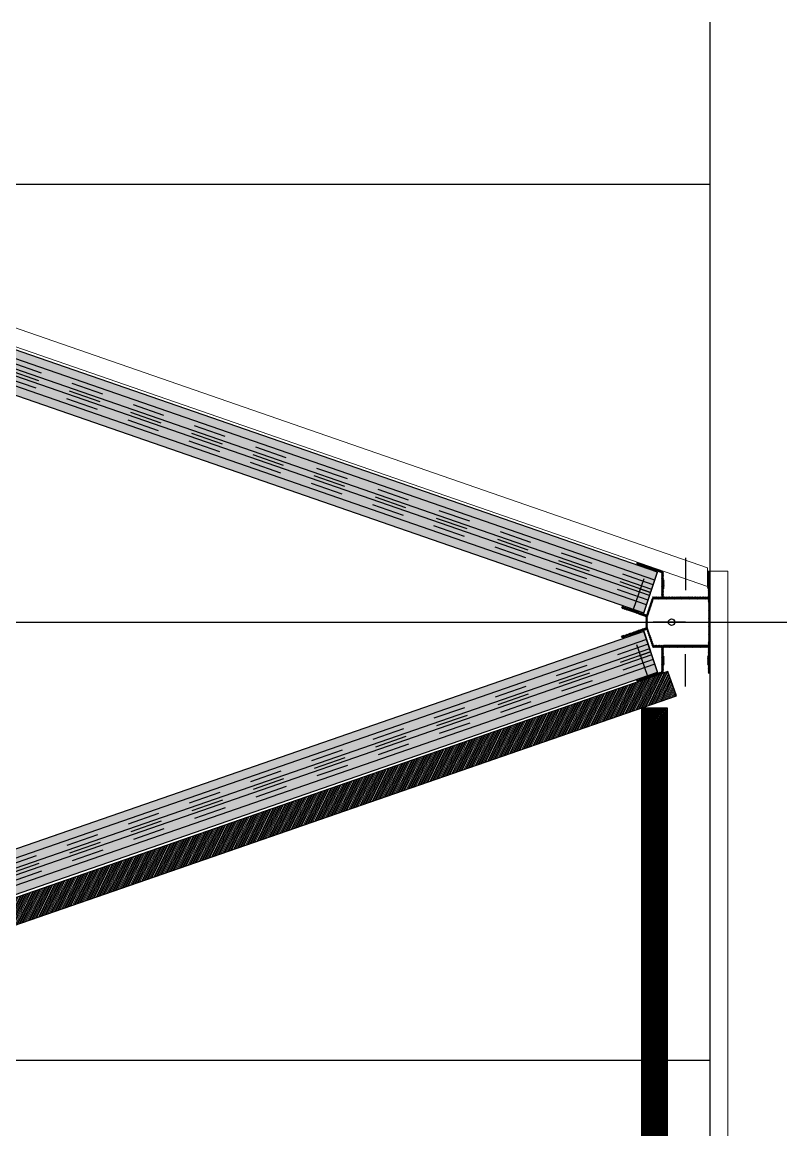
# Model space of a CAD drawing. Header units: millimetres. Extents: x 10 to 110, y 17 to 110.
# Drawn here: x 98.654 to 100.999, y 103.706 to 107.128 of the extents above; entities that cross this region are included whole.
import ezdxf
from ezdxf.enums import TextEntityAlignment as Align

# ---------------------------------------------------------------- set-up
doc = ezdxf.new("R2010")
doc.units = ezdxf.units.MM
doc.header["$LTSCALE"] = 0.05
for name, pattern in [('00 Ground$0$DASHDOT', [25.4, 12.7, -6.35, 0, -6.35]), ('00 Ground$0$DASHDOT2', [12.7, 6.35, -3.175, 0, -3.175]), ('00 Ground$0$HIDDEN', [9.525, 6.35, -3.175])]:
    doc.linetypes.add(name, pattern=pattern)
for name, color, linetype, lineweight in [('00 Ground$0$A-Panel Exterior', 3, 'Continuous', 0), ('00 Ground$0$A-Panel Interior', 6, 'Continuous', 0), ('00 Ground$0$A-Proyecciones', 252, 'Continuous', 0)]:
    doc.layers.add(name, color=color, linetype=linetype, lineweight=lineweight)
for name, color, linetype in [('00 Ground$0$A-Paneles', 7, 'Continuous'), ('00 Ground$0$E-PERFIL-ALZADO-EJES-GL1', 6, '00 Ground$0$DASHDOT'), ('00 Ground$0$E-PERFIL-ALZADO-GL1', 4, 'Continuous'), ('00 Ground$0$E-PERFIL-ALZADO-TEXTOS-GL1', 6, 'Continuous'), ('00 Ground$0$E-PERFIL-PLANTA-HXL2-EJES', 6, '00 Ground$0$DASHDOT'), ('00 Ground$0$E-PERFIL-PLANTA-HXL6', 2, 'Continuous'), ('00 Ground$0$E-PERFIL-PLANTA-HXL6-TEXTURAS', 6, 'Continuous'), ('00 Ground$0$EJES', 6, 'Continuous')]:
    doc.layers.add(name, color=color, linetype=linetype)
doc.styles.add('00 Ground$0$A10', font='arial.ttf', dxfattribs={"height": 0.1})
pattern_1 = [(45, (-13597.1444, 7821.7855), (-2.24506403, 2.24506403), [])]

# ---------------------------------------------------------------- blocks, each defined once
blk = doc.blocks.new('*U106')
at = {"true_color": 0xffffff}
h = blk.add_hatch(color=7, dxfattribs=at)
h.dxf.hatch_style = 1
h.paths.add_polyline_path([(3.8446, 0.066), (3.8446, -0.066), (0, -0.066), (0, 0.066)])
at = {"layer": '00 Ground$0$E-PERFIL-ALZADO-EJES-GL1', "color": 251, "linetype": '00 Ground$0$HIDDEN', "ltscale": 0.05}
for p, q in [((0.033, -0.066), (0.033, 0.066)), ((3.8116, -0.066), (3.8116, 0.066)), ((0, 0.025), (3.8446, 0.025)), ((0, -0.025), (3.8446, -0.025))]:
    blk.add_line(p, q, dxfattribs=at)
at = {"layer": '00 Ground$0$E-PERFIL-ALZADO-EJES-GL1', "color": 251, "linetype": '00 Ground$0$DASHDOT2', "ltscale": 0.05}
blk.add_line((0, 0), (3.8446, 0), dxfattribs=at)
at = {"layer": '00 Ground$0$E-PERFIL-ALZADO-GL1', "color": 6, "ltscale": 0.05}
for p, q in [((0, 0.04), (3.8446, 0.04)), ((0, 0.01), (3.8446, 0.01)), ((0, -0.01), (3.8446, -0.01)), ((0, -0.04), (3.8446, -0.04))]:
    blk.add_line(p, q, dxfattribs=at)
at = {"layer": '00 Ground$0$E-PERFIL-ALZADO-GL1', "ltscale": 0.05}
blk.add_lwpolyline([(3.8446, 0.066), (3.8446, -0.066), (0, -0.066), (0, 0.066)], close=True, dxfattribs=at)
at = {"layer": '00 Ground$0$E-PERFIL-ALZADO-TEXTOS-GL1', "style": '00 Ground$0$A10'}
blk.add_attdef('TIPO_BARRA', text='', height=0.1, dxfattribs=at).set_placement((1.9223, 0.1564), align=Align.MIDDLE_CENTER)
blk = doc.blocks.new('00 Ground$0$HXL61')
at = {"layer": '00 Ground$0$E-PERFIL-PLANTA-HXL6-TEXTURAS'}
h = blk.add_hatch(dxfattribs=at)
h.set_pattern_fill('ANSI31', color=256, scale=0.00061, angle=90)
h.set_pattern_definition([(135, (17.1384045, -41.9100713), (-0.00136948906, -0.00136948906), [])])
edge = h.paths.add_edge_path(flags=16)
edge.add_line((-0.0603, 0.071), (0.0603, 0.071))
edge.add_line((0.0603, 0.071), (0.0613, 0.07))
edge.add_line((0.0613, 0.07), (0.0703, 0.07))
edge.add_arc((0.0703, 0.069), 0.001, 0, 90, ccw=False)
edge.add_line((0.0713, 0.069), (0.0713, -0.0978))
edge.add_arc((0.0703, -0.0978), 0.001, -71.5651, 0, ccw=False)
edge.add_line((0.0706, -0.0987), (0.0158, -0.117))
edge.add_arc((0.0155, -0.116), 0.001, -90, -71.5651, ccw=False)
edge.add_line((0.0155, -0.117), (-0.0155, -0.117))
edge.add_arc((-0.0155, -0.116), 0.001, -108.4349, -90, ccw=False)
edge.add_line((-0.0158, -0.117), (-0.0706, -0.0987))
edge.add_arc((-0.0703, -0.0978), 0.001, 180, 251.5651, ccw=False)
edge.add_line((-0.0713, -0.0978), (-0.0713, 0.069))
edge.add_arc((-0.0703, 0.069), 0.001, 90, 180, ccw=False)
edge.add_line((-0.0703, 0.07), (-0.0613, 0.07))
edge.add_line((-0.0613, 0.07), (-0.0603, 0.071))
edge = h.paths.add_edge_path()
edge.add_line((0.1033, -0.068), (0.0793, -0.068))
edge.add_arc((0.0793, -0.067), 0.001, -180, -90, ccw=False)
edge.add_line((0.0783, -0.067), (0.0783, 0.069))
edge.add_arc((0.0793, 0.069), 0.001, 90, 180, ccw=False)
edge.add_line((0.0793, 0.07), (0.1033, 0.07))
edge.add_line((0.1033, 0.07), (0.1053, 0.068))
edge.add_line((0.1053, 0.068), (0.1313, 0.068))
edge.add_line((0.1313, 0.068), (0.1333, 0.07))
edge.add_line((0.1333, 0.07), (0.1573, 0.07))
edge.add_arc((0.1573, 0.071), 0.001, 270, 360)
edge.add_line((0.1583, 0.071), (0.1583, 0.075))
edge.add_arc((0.1573, 0.075), 0.001, 0, 90)
edge.add_line((0.1573, 0.076), (-0.1573, 0.076))
edge.add_arc((-0.1573, 0.075), 0.001, 90, 180)
edge.add_line((-0.1583, 0.075), (-0.1583, 0.071))
edge.add_arc((-0.1573, 0.071), 0.001, 180, 270)
edge.add_line((-0.1573, 0.07), (-0.1333, 0.07))
edge.add_line((-0.1333, 0.07), (-0.1313, 0.068))
edge.add_line((-0.1313, 0.068), (-0.1053, 0.068))
edge.add_line((-0.1053, 0.068), (-0.1033, 0.07))
edge.add_line((-0.1033, 0.07), (-0.0793, 0.07))
edge.add_arc((-0.0793, 0.069), 0.001, 0, 90, ccw=False)
edge.add_line((-0.0783, 0.069), (-0.0783, -0.067))
edge.add_arc((-0.0793, -0.067), 0.001, -90, 0, ccw=False)
edge.add_line((-0.0793, -0.068), (-0.1033, -0.068))
edge.add_line((-0.1033, -0.068), (-0.1053, -0.066))
edge.add_line((-0.1053, -0.066), (-0.1313, -0.066))
edge.add_line((-0.1313, -0.066), (-0.1333, -0.068))
edge.add_line((-0.1333, -0.068), (-0.157, -0.068))
edge.add_line((-0.157, -0.068), (-0.1848, -0.1483))
edge.add_arc((-0.1839, -0.1486), 0.001, 160.9002, 250.9002)
edge.add_line((-0.1842, -0.1495), (-0.1804, -0.1509))
edge.add_arc((-0.1801, -0.1499), 0.001, 250.9002, 340.9002)
edge.add_line((-0.1792, -0.1502), (-0.1713, -0.1276))
edge.add_line((-0.1713, -0.1276), (-0.1688, -0.1263))
edge.add_line((-0.1688, -0.1263), (-0.1603, -0.1018))
edge.add_line((-0.1603, -0.1018), (-0.1615, -0.0992))
edge.add_line((-0.1615, -0.0992), (-0.1528, -0.074))
edge.add_line((-0.1528, -0.074), (-0.0793, -0.074))
edge.add_arc((-0.0793, -0.075), 0.001, 0, 90, ccw=False)
edge.add_line((-0.0783, -0.075), (-0.0783, -0.1007))
edge.add_arc((-0.0773, -0.1007), 0.001, 180, 251.5651)
edge.add_line((-0.0776, -0.1017), (-0.0236, -0.1197))
edge.add_arc((-0.0239, -0.1206), 0.001, -19.0998, 71.5651, ccw=False)
edge.add_line((-0.023, -0.1209), (-0.0311, -0.1444))
edge.add_line((-0.0311, -0.1444), (-0.0336, -0.1456))
edge.add_line((-0.0336, -0.1456), (-0.0421, -0.1702))
edge.add_line((-0.0421, -0.1702), (-0.0409, -0.1727))
edge.add_line((-0.0409, -0.1727), (-0.0488, -0.1954))
edge.add_arc((-0.0478, -0.1957), 0.001, 160.9002, 250.9002)
edge.add_line((-0.0481, -0.1967), (-0.0444, -0.198))
edge.add_arc((-0.044, -0.197), 0.001, 250.9002, 340.9002)
edge.add_line((-0.0431, -0.1974), (-0.0172, -0.1227))
edge.add_arc((-0.0163, -0.123), 0.001, 90, 160.9002, ccw=False)
edge.add_line((-0.0163, -0.122), (0.0163, -0.122))
edge.add_arc((0.0163, -0.123), 0.001, 19.0998, 90, ccw=False)
edge.add_line((0.0172, -0.1227), (0.0431, -0.1974))
edge.add_arc((0.044, -0.197), 0.001, 199.0998, 289.0998)
edge.add_line((0.0444, -0.198), (0.0481, -0.1967))
edge.add_arc((0.0478, -0.1957), 0.001, -70.9002, 19.0998)
edge.add_line((0.0488, -0.1954), (0.0409, -0.1727))
edge.add_line((0.0409, -0.1727), (0.0421, -0.1702))
edge.add_line((0.0421, -0.1702), (0.0336, -0.1456))
edge.add_line((0.0336, -0.1456), (0.0311, -0.1444))
edge.add_line((0.0311, -0.1444), (0.023, -0.1209))
edge.add_arc((0.0239, -0.1206), 0.001, 108.4349, 199.0998, ccw=False)
edge.add_line((0.0236, -0.1197), (0.0776, -0.1017))
edge.add_arc((0.0773, -0.1007), 0.001, -71.5651, 0)
edge.add_line((0.0783, -0.1007), (0.0783, -0.075))
edge.add_arc((0.0793, -0.075), 0.001, 90, 180, ccw=False)
edge.add_line((0.0793, -0.074), (0.1528, -0.074))
edge.add_line((0.1528, -0.074), (0.1615, -0.0992))
edge.add_line((0.1615, -0.0992), (0.1603, -0.1018))
edge.add_line((0.1603, -0.1018), (0.1688, -0.1263))
edge.add_line((0.1688, -0.1263), (0.1713, -0.1276))
edge.add_line((0.1713, -0.1276), (0.1792, -0.1502))
edge.add_arc((0.1801, -0.1499), 0.001, 199.0998, 289.0998)
edge.add_line((0.1804, -0.1509), (0.1842, -0.1495))
edge.add_arc((0.1839, -0.1486), 0.001, -70.9002, 19.0998)
edge.add_line((0.1848, -0.1483), (0.157, -0.068))
edge.add_line((0.157, -0.068), (0.1333, -0.068))
edge.add_line((0.1333, -0.068), (0.1313, -0.066))
edge.add_line((0.1313, -0.066), (0.1053, -0.066))
edge.add_line((0.1053, -0.066), (0.1033, -0.068))
at = {"layer": '00 Ground$0$E-PERFIL-PLANTA-HXL2-EJES', "ltscale": 0.05}
for p, q in [((0, 0), (0, 0.098)), ((0, -0.2166), (0, 0.0978)), ((-0.1985, 0), (0, 0)), ((0, 0), (0, -0.1985)), ((0.1985, 0), (0, 0))]:
    blk.add_line(p, q, dxfattribs=at)
at = {"layer": '00 Ground$0$EJES', "color": 240, "true_color": 0xed1f24}
blk.add_circle((0, -0.0427), 0.01, dxfattribs=at)
at = {"layer": 'Defpoints'}
for p, q in [((-0.0717, 0.068), (-0.0717, -0.068)), ((0.0717, 0.068), (0.0717, -0.068)), ((-0.0282, -0.1287), (-0.1553, -0.0863)), ((0.0282, -0.1287), (0.1553, -0.0863)), ((-0.1035, -0.1428), (-0.0917, -0.1075)), ((0.1035, -0.1428), (0.0917, -0.1075))]:
    blk.add_line(p, q, dxfattribs=at)
blk = doc.blocks.new('00 Ground$0$Pata Arco')
at = {"layer": 'Defpoints'}
for p, q in [((-4.0978, 1.8535), (-4.0978, -1.8535)), ((2.7291, 1.3527), (-4.0978, 1.3527)), ((0, 0), (-13.3283, 0)), ((2.7291, -1.3527), (-4.0978, -1.3527))]:
    blk.add_line(p, q, dxfattribs=at)
at = {"xscale": -1}
for p, rotation in [((-3.9143, 0.0917), 199.0945065458419), ((-3.9143, -0.0917), 160.9054899261241)]:
    blk.add_blockref('*U106', p, dxfattribs=dict(at, rotation=rotation))
at = {"layer": '00 Ground$0$E-PERFIL-PLANTA-HXL6', "rotation": 90}
blk.add_blockref('00 Ground$0$HXL61', (-4.0218, 0), dxfattribs=at)
blk = doc.blocks.new('*U302')
at = {"layer": '00 Ground$0$A-Proyecciones', "rotation": 180}
blk.add_blockref('00 Ground$0$Pata Arco', (35.9822, 0), dxfattribs=at)
blk = doc.blocks.new('*U301')
at = {"layer": '00 Ground$0$A-Proyecciones', "color": 0, "linetype": 'ByBlock', "lineweight": -2}
blk.add_blockref('*U302', (0, 73), dxfattribs=at)
blk = doc.blocks.new('*U260')
h = blk.add_hatch()
h.set_pattern_fill('ANSI31', color=250)
h.set_pattern_definition(pattern_1)
h.paths.add_polyline_path([(0, 0), (3901.7, 0), (3901.7, 80), (0, 80)])
at = {"layer": '00 Ground$0$A-Paneles', "color": 4}
blk.add_lwpolyline([(0, 0), (3901.7, 0), (3901.7, 80), (0, 80)], close=True, dxfattribs=at)
blk = doc.blocks.new('*U170')
h = blk.add_hatch()
h.set_pattern_fill('ANSI31', color=250)
h.set_pattern_definition(pattern_1)
h.paths.add_polyline_path([(0, 0), (17747.2, 0), (17747.2, 80), (0, 80)])
at = {"layer": '00 Ground$0$A-Paneles', "color": 4}
blk.add_lwpolyline([(0, 0), (17747.2, 0), (17747.2, 80), (0, 80)], close=True, dxfattribs=at)

msp = doc.modelspace()

# ---------------------------------------------------------------- linework, layer by layer
at = {"lineweight": 0}
msp.add_lwpolyline([(100.8348, 105.2746), (108.248, 105.2746), (108.248, 50.5246), (100.8348, 50.5246)], close=True, dxfattribs=at)
at = {"layer": '00 Ground$0$A-Panel Exterior', "lineweight": 0}
for points in [[(100.7718, 105.3845), (96.9868, 106.6954), (96.9868, 106.7545), (100.7718, 105.4427)], [(100.7798, 38.4656), (100.8348, 38.4656), (100.8348, 105.4319), (100.7798, 105.4319)]]:
    msp.add_lwpolyline(points, close=True, dxfattribs=at)

# ---------------------------------------------------------------- block references
at = {"layer": '00 Ground$0$A-Panel Interior', "lineweight": 0, "xscale": 0.001, "yscale": 0.001, "zscale": 0.001}
for name, p, rotation in [('*U260', (96.9892, 103.7692), 19.11483823330223), ('*U170', (100.5678, 105.0094), 270)]:
    msp.add_blockref(name, p, dxfattribs=dict(at, rotation=rotation))
at = {"layer": '00 Ground$0$A-Proyecciones', "lineweight": 0}
msp.add_blockref('*U301', (60.6998, 32.2746), dxfattribs=at)

doc.saveas('drawing.dxf')
